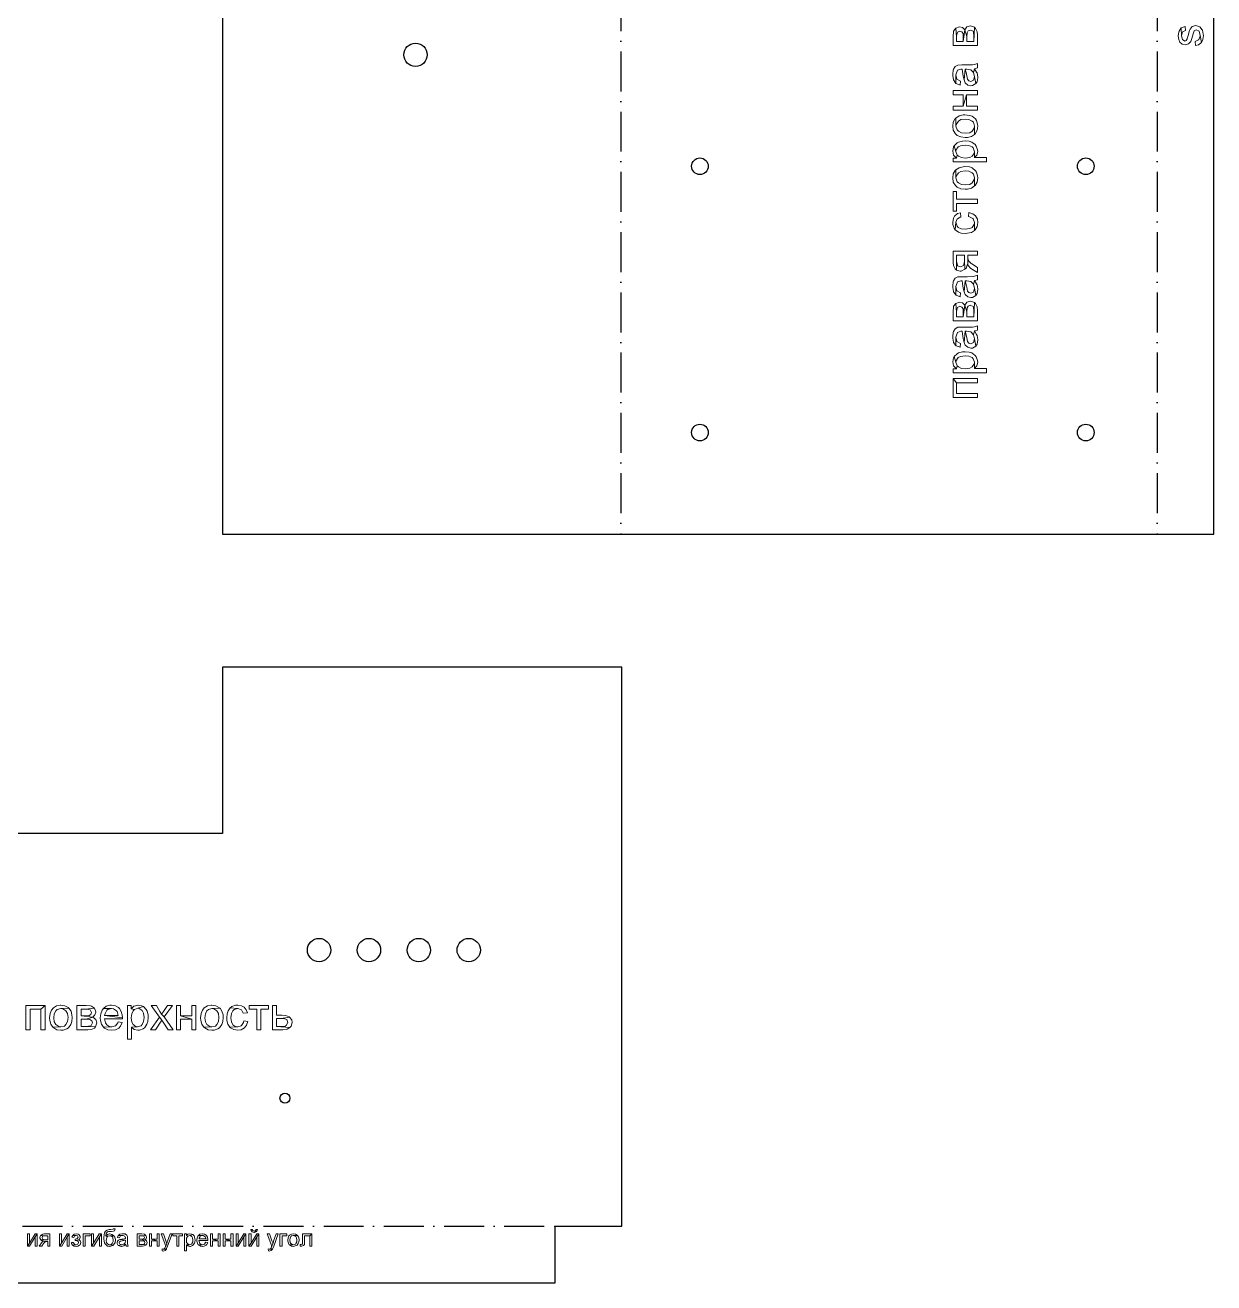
# Model space of a CAD drawing. Header units: millimetres. Extents: x -999 to 572, y 445 to 1201.
# Drawn here: x -376.4 to -19, y 445 to 822.9 of the extents above; entities that cross this region are included whole.
import ezdxf

# ---------------------------------------------------------------- set-up
doc = ezdxf.new("R2010")
doc.units = ezdxf.units.MM
doc.header["$MEASUREMENT"] = 0
doc.linetypes.add('ACAD_ISO10W100', pattern=[18, 12, -3, 0, -3])
doc.layers.add('Drawing', color=30, linetype='Continuous')

# ---------------------------------------------------------------- blocks, each defined once
blk = doc.blocks.new('Insert2')
at = {"color": 0}
for p, q in [((861.78, -441.64), (861.78, -17.64)), ((726.78, -37.64), (726.78, -541.64)), ((911.78, -441.64), (861.78, -441.64)), ((911.78, -561.64), (911.78, -441.64)), ((726.78, -541.64), (743.78, -541.64)), ((743.78, -541.64), (743.78, -561.64)), ((743.78, -561.64), (911.78, -561.64))]:
    blk.add_line(p, q, dxfattribs=at)

msp = doc.modelspace()

# ---------------------------------------------------------------- linework, layer by layer
at = {"color": 0}
msp.add_lwpolyline([(-317, 996), (-317, 670), (-19, 670), (-19, 996)], close=True, dxfattribs=at)
for centre, radius in [((-259, 814), 3.5), ((-173.5, 780.5), 2.5), ((-57.5, 780.5), 2.5), ((-173.5, 700.5), 2.5), ((-57.5, 700.5), 2.5), ((-288, 545), 3.5), ((-273, 545), 3.5), ((-258, 545), 3.5), ((-243, 545), 3.5), ((-298.25, 500.5), 1.5), ((-298.25, 500.5), 1.5)]:
    msp.add_circle(centre, radius)
at = {"layer": 'Drawing', "linetype": 'ACAD_ISO10W100'}
for p, q in [((-197.25, 996), (-197.25, 670)), ((-36, 996), (-36, 670)), ((-721, 462), (-217, 462))]:
    msp.add_line(p, q, dxfattribs=at)
at = {"layer": 'Drawing', "color": 30, "lineweight": 0}
for points in [[(-97.36, 819.57), (-97.36, 816.76), (-90.1, 816.76), (-90.1, 820.02), (-90.17, 820.91), (-90.62, 821.94), (-90.99, 822.31), (-91.14, 818.02), (-93.29, 818.02), (-93.29, 819.5), (-93.88, 821.5), (-94.32, 818.02), (-96.33, 818.02), (-96.33, 819.35), (-96.55, 822.02), (-97.22, 821.13), (-97.29, 820.91)], [(-96.55, 822.02), (-96.33, 819.35), (-96.33, 819.57), (-96.1, 820.76), (-95.36, 821.13), (-94.77, 820.91), (-94.4, 820.39), (-94.32, 819.27), (-94.32, 818.02), (-93.88, 821.5), (-94.55, 822.17), (-95.44, 822.39)], [(-93.88, 821.5), (-93.29, 819.5), (-93.21, 820.61), (-92.84, 821.2), (-92.25, 821.42), (-91.36, 821.05), (-91.29, 820.91), (-91.14, 819.57), (-91.14, 818.02), (-90.99, 822.31), (-92.18, 822.68), (-93.29, 822.39)], [(-29.69, 819.63), (-29.56, 818.55), (-29.22, 817.8), (-28.54, 817.19), (-27.59, 816.99), (-26.64, 817.26), (-25.97, 818.01), (-25.76, 818.55), (-25.36, 819.9), (-25.36, 820.04), (-24.95, 821.19), (-24.28, 821.53), (-23.46, 821.12), (-23.46, 821.05), (-23.12, 819.83), (-22.72, 817.74), (-22.31, 818.55), (-22.11, 819.83), (-22.18, 820.24), (-22.45, 821.39), (-22.52, 821.53), (-23.26, 822.41), (-23.26, 822.41), (-24.41, 822.81), (-25.49, 822.47), (-26.1, 821.66), (-26.31, 821.26), (-26.71, 819.83), (-26.98, 818.75), (-27.32, 818.28), (-27.73, 818.14), (-28.4, 818.55), (-28.4, 818.55), (-28.68, 819.7), (-28.81, 822.07), (-29.42, 821.12), (-29.56, 820.85)], [(-28.81, 822.07), (-28.68, 819.7), (-28.4, 820.85), (-27.52, 821.32), (-27.66, 822.54)], [(-24.61, 818.01), (-24.48, 816.79), (-23.6, 816.99), (-22.72, 817.74), (-23.12, 819.83), (-23.12, 819.63), (-23.53, 818.55), (-23.6, 818.48)], [(-97.51, 808.16), (-97.51, 807.71), (-97.29, 806.53), (-97.22, 806.45), (-96.55, 805.42), (-96.55, 808.01), (-96.47, 808.31), (-96.1, 809.34), (-95.07, 809.71), (-94.7, 809.71), (-94.55, 808.97), (-94.32, 807.57), (-94.1, 806.45), (-93.73, 809.71), (-93.29, 809.71), (-93.29, 809.71), (-92.1, 809.49), (-91.21, 808.68), (-91.21, 808.68), (-90.99, 809.79), (-90.1, 810.09), (-90.1, 811.35), (-90.99, 811.05), (-91.58, 810.97), (-93.14, 810.97), (-94.77, 810.97), (-95.96, 810.9), (-96.77, 810.53), (-97.29, 809.64), (-97.36, 809.42)], [(-94.1, 806.45), (-93.73, 805.56), (-92.99, 804.9), (-92.03, 804.68), (-91.58, 804.75), (-90.54, 805.34), (-90.92, 807.42), (-91.29, 806.38), (-92.1, 806.01), (-92.69, 806.16), (-93.06, 806.68), (-93.29, 807.71), (-93.44, 808.68), (-93.73, 809.71)], [(-91.21, 808.68), (-90.92, 807.42), (-90.54, 805.34), (-90.17, 805.86), (-89.95, 807.12), (-89.95, 807.27), (-90.17, 808.53), (-90.32, 808.75), (-90.99, 809.79)], [(-96.55, 805.42), (-96.47, 805.34), (-95.29, 804.9), (-95.14, 806.08), (-95.21, 806.08), (-96.25, 806.68), (-96.25, 806.75), (-96.55, 808.01)], [(-97.36, 803.27), (-97.36, 802.01), (-94.32, 802.01), (-94.32, 798.6), (-93.36, 802.01), (-90.1, 802.01), (-90.1, 803.27)], [(-97.36, 798.6), (-97.36, 797.41), (-90.1, 797.41), (-90.1, 798.6), (-93.36, 798.6), (-93.36, 802.01), (-94.32, 798.6)], [(-97.51, 792.52), (-97.51, 792.52), (-97.36, 791.33), (-96.7, 790.3), (-96.18, 789.78), (-95.07, 789.33), (-93.73, 789.19), (-93.06, 789.19), (-91.88, 789.48), (-90.92, 790.08), (-90.99, 792.52), (-91.06, 792), (-91.66, 791.04), (-92.4, 790.59), (-93.73, 790.45), (-94.84, 790.52), (-95.81, 791.04), (-96.18, 791.41), (-96.55, 792.52), (-96.55, 794.97), (-96.77, 794.82), (-97.36, 793.78)], [(-96.55, 794.97), (-96.55, 792.52), (-96.47, 793.04), (-95.81, 794.08), (-95.07, 794.52), (-93.81, 794.67), (-92.62, 794.52), (-91.66, 794.08), (-91.29, 793.71), (-90.99, 792.52), (-90.92, 790.08), (-90.77, 790.3), (-90.17, 791.33), (-89.95, 792.52), (-90.03, 793.11), (-90.4, 794.3), (-90.69, 794.74), (-91.66, 795.56), (-92.47, 795.78), (-93.88, 795.93), (-94.4, 795.93), (-95.58, 795.63)], [(-97.51, 785.04), (-97.51, 785.04), (-97.29, 783.85), (-96.4, 782.96), (-96.18, 783.85), (-96.55, 784.96), (-97.07, 786.67), (-97.29, 786.3)], [(-97.07, 786.67), (-96.55, 784.96), (-96.55, 785.33), (-95.88, 786.3), (-95.14, 786.67), (-93.81, 786.89), (-92.62, 786.74), (-91.66, 786.3), (-91.36, 786), (-90.99, 784.89), (-90.92, 783.11), (-90.25, 783.85), (-89.95, 784.96), (-90.03, 785.41), (-90.47, 786.59), (-90.77, 787.04), (-91.8, 787.7), (-92.55, 788), (-93.81, 788.15), (-94.55, 788.07), (-95.73, 787.78), (-96.18, 787.56)], [(-97.36, 782.96), (-97.36, 781.85), (-87.36, 781.85), (-87.36, 783.11), (-90.92, 783.11), (-90.99, 784.89), (-90.99, 784.52), (-91.66, 783.55), (-92.4, 783.11), (-93.73, 782.96), (-94.84, 783.11), (-95.81, 783.55), (-96.18, 783.85), (-96.4, 782.96)], [(-97.51, 777.03), (-97.51, 777.03), (-97.36, 775.77), (-96.7, 774.73), (-96.18, 774.22), (-95.07, 773.77), (-93.73, 773.62), (-93.06, 773.62), (-91.88, 773.92), (-90.92, 774.59), (-90.99, 777.03), (-91.06, 776.51), (-91.66, 775.48), (-92.4, 775.03), (-93.73, 774.88), (-94.84, 775.03), (-95.81, 775.48), (-96.18, 775.85), (-96.55, 777.03), (-96.55, 779.48), (-96.77, 779.25), (-97.36, 778.22)], [(-96.55, 779.48), (-96.55, 777.03), (-96.47, 777.55), (-95.81, 778.51), (-95.07, 778.96), (-93.81, 779.11), (-92.62, 779.03), (-91.66, 778.51), (-91.29, 778.14), (-90.99, 777.03), (-90.92, 774.59), (-90.77, 774.73), (-90.17, 775.77), (-89.95, 777.03), (-90.03, 777.62), (-90.4, 778.74), (-90.69, 779.18), (-91.66, 780), (-92.47, 780.29), (-93.88, 780.44), (-94.4, 780.37), (-95.58, 780.07)], [(-97.36, 772.88), (-97.36, 767.03), (-96.33, 767.03), (-96.33, 769.32), (-90.1, 769.32), (-90.1, 770.58), (-96.33, 770.58), (-96.33, 772.88)], [(-97.51, 763.62), (-97.51, 763.02), (-97.07, 761.91), (-96.77, 761.39), (-96.55, 763.69), (-96.18, 764.73), (-96.1, 764.73), (-95.07, 765.32), (-95.21, 766.51), (-96.03, 766.29), (-96.92, 765.54), (-97.29, 764.88)], [(-96.77, 761.39), (-95.81, 760.73), (-94.99, 760.43), (-93.73, 760.28), (-93.06, 760.36), (-91.88, 760.65), (-90.92, 761.25), (-90.99, 763.62), (-90.99, 763.17), (-91.66, 762.14), (-92.4, 761.76), (-93.73, 761.62), (-94.92, 761.69), (-95.88, 762.14), (-96.18, 762.51), (-96.55, 763.69)], [(-92.77, 765.4), (-92.47, 765.32), (-91.43, 764.8), (-91.36, 764.73), (-90.99, 763.62), (-90.92, 761.25), (-90.77, 761.39), (-90.17, 762.36), (-89.95, 763.62), (-90.1, 764.58), (-90.69, 765.62), (-91.43, 766.21), (-92.62, 766.66)], [(-97.36, 754.95), (-97.36, 751.61), (-97.29, 750.65), (-96.77, 749.68), (-96.4, 749.31), (-96.33, 753.76), (-93.95, 753.76), (-93.95, 752.35), (-93.88, 749.54), (-93.51, 749.91), (-93.06, 751.09), (-92.99, 750.8), (-92.92, 753.76), (-90.1, 753.76), (-90.1, 754.95)], [(-96.4, 749.31), (-95.29, 749.02), (-94.92, 749.02), (-93.88, 749.54), (-93.95, 752.35), (-93.95, 751.76), (-94.25, 750.72), (-95.21, 750.28), (-96.03, 750.57), (-96.1, 750.72), (-96.33, 751.98), (-96.33, 753.76)], [(-92.99, 750.8), (-92.1, 749.83), (-90.1, 748.57), (-90.1, 750.05), (-91.73, 751.17), (-91.95, 751.31), (-92.77, 752.06), (-92.92, 753.02), (-92.92, 753.76)], [(-97.51, 744.57), (-97.51, 744.05), (-97.29, 742.87), (-97.22, 742.79), (-96.55, 741.83), (-96.55, 744.35), (-96.47, 744.64), (-96.1, 745.76), (-95.07, 746.13), (-94.7, 746.13), (-94.55, 745.31), (-94.32, 743.9), (-94.1, 742.79), (-93.73, 746.13), (-93.29, 746.13), (-93.29, 746.13), (-92.1, 745.9), (-91.21, 745.09), (-91.21, 745.02), (-90.99, 746.2), (-90.1, 746.42), (-90.1, 747.76), (-90.99, 747.46), (-91.58, 747.39), (-93.14, 747.31), (-94.77, 747.31), (-95.96, 747.31), (-96.77, 746.87), (-97.29, 746.05), (-97.36, 745.83)], [(-94.1, 742.79), (-93.73, 741.98), (-92.99, 741.31), (-92.03, 741.09), (-91.58, 741.09), (-90.54, 741.68), (-90.92, 743.83), (-91.29, 742.72), (-92.1, 742.35), (-92.69, 742.57), (-93.06, 743.01), (-93.29, 744.13), (-93.44, 745.02), (-93.73, 746.13)], [(-91.21, 745.02), (-90.92, 743.83), (-90.54, 741.68), (-90.17, 742.27), (-89.95, 743.53), (-89.95, 743.68), (-90.17, 744.87), (-90.32, 745.16), (-90.99, 746.2)], [(-96.55, 741.83), (-96.47, 741.75), (-95.29, 741.31), (-95.14, 742.5), (-95.21, 742.5), (-96.25, 743.09), (-96.25, 743.16), (-96.55, 744.35)], [(-97.36, 736.86), (-97.36, 734.05), (-90.1, 734.05), (-90.1, 737.31), (-90.17, 738.27), (-90.62, 739.31), (-90.99, 739.61), (-91.14, 735.31), (-93.29, 735.31), (-93.29, 736.79), (-93.88, 738.79), (-94.32, 735.31), (-96.33, 735.31), (-96.33, 736.64), (-96.55, 739.31), (-97.22, 738.42), (-97.29, 738.2)], [(-96.55, 739.31), (-96.33, 736.64), (-96.33, 736.86), (-96.1, 738.05), (-95.36, 738.42), (-94.77, 738.2), (-94.4, 737.68), (-94.32, 736.57), (-94.32, 735.31), (-93.88, 738.79), (-94.55, 739.46), (-95.44, 739.68)], [(-93.88, 738.79), (-93.29, 736.79), (-93.21, 737.97), (-92.84, 738.49), (-92.25, 738.72), (-91.36, 738.35), (-91.29, 738.2), (-91.14, 736.94), (-91.14, 735.31), (-90.99, 739.61), (-92.18, 739.98), (-93.29, 739.68)], [(-97.51, 729.38), (-97.51, 728.86), (-97.29, 727.67), (-97.22, 727.6), (-96.55, 726.64), (-96.55, 729.16), (-96.47, 729.45), (-96.1, 730.56), (-95.07, 730.93), (-94.7, 730.93), (-94.55, 730.12), (-94.32, 728.71), (-94.1, 727.6), (-93.73, 730.93), (-93.29, 730.93), (-93.29, 730.93), (-92.1, 730.71), (-91.21, 729.9), (-91.21, 729.82), (-90.99, 731.01), (-90.1, 731.23), (-90.1, 732.56), (-90.99, 732.27), (-91.58, 732.19), (-93.14, 732.12), (-94.77, 732.12), (-95.96, 732.12), (-96.77, 731.68), (-97.29, 730.86), (-97.36, 730.64)], [(-94.1, 727.6), (-93.73, 726.78), (-92.99, 726.12), (-92.03, 725.89), (-91.58, 725.89), (-90.54, 726.49), (-90.92, 728.64), (-91.29, 727.52), (-92.1, 727.15), (-92.69, 727.38), (-93.06, 727.82), (-93.29, 728.93), (-93.44, 729.82), (-93.73, 730.93)], [(-91.21, 729.82), (-90.92, 728.64), (-90.54, 726.49), (-90.17, 727.08), (-89.95, 728.34), (-89.95, 728.49), (-90.17, 729.67), (-90.32, 729.97), (-90.99, 731.01)], [(-96.55, 726.64), (-96.47, 726.56), (-95.29, 726.12), (-95.14, 727.3), (-95.21, 727.3), (-96.25, 727.9), (-96.25, 727.97), (-96.55, 729.16)], [(-97.51, 721.74), (-97.51, 721.74), (-97.29, 720.56), (-96.4, 719.67), (-96.18, 720.56), (-96.55, 721.6), (-97.07, 723.37), (-97.29, 722.93)], [(-97.07, 723.37), (-96.55, 721.6), (-96.55, 721.97), (-95.88, 723), (-95.14, 723.37), (-93.81, 723.52), (-92.62, 723.45), (-91.66, 723), (-91.36, 722.63), (-90.99, 721.6), (-90.92, 719.74), (-90.25, 720.56), (-89.95, 721.67), (-90.03, 722.11), (-90.47, 723.23), (-90.77, 723.67), (-91.8, 724.41), (-92.55, 724.63), (-93.81, 724.78), (-94.55, 724.78), (-95.73, 724.41), (-96.18, 724.19)], [(-97.36, 719.67), (-97.36, 718.48), (-87.36, 718.48), (-87.36, 719.74), (-90.92, 719.74), (-90.99, 721.6), (-90.99, 721.23), (-91.66, 720.19), (-92.4, 719.82), (-93.73, 719.6), (-94.84, 719.74), (-95.81, 720.26), (-96.18, 720.56), (-96.4, 719.67)], [(-97.36, 716.7), (-97.36, 711), (-90.1, 711), (-90.1, 712.18), (-96.33, 712.18), (-96.33, 715.44)], [(-97.36, 716.7), (-96.33, 715.44), (-90.1, 715.44), (-90.1, 716.7)], [(-370.37, 528.31), (-376.1, 528.31), (-376.1, 521.03), (-374.87, 521.03), (-374.87, 527.26), (-371.6, 527.26)], [(-370.37, 528.31), (-371.6, 527.26), (-371.6, 521.03), (-370.37, 521.03)], [(-365.6, 528.44), (-365.78, 528.44), (-366.92, 528.22), (-367.87, 527.67), (-368.46, 526.94), (-368.87, 525.94), (-369.01, 524.67), (-368.96, 523.81), (-368.64, 522.71), (-368.05, 521.85), (-365.6, 521.9), (-366.19, 521.99), (-367.14, 522.58), (-367.6, 523.4), (-367.73, 524.67), (-367.6, 525.85), (-367.14, 526.76), (-366.69, 527.12), (-365.6, 527.44), (-363.19, 527.49), (-363.46, 527.76), (-364.46, 528.26)], [(-363.19, 527.49), (-365.6, 527.44), (-365.01, 527.35), (-364.1, 526.76), (-363.64, 525.94), (-363.46, 524.71), (-363.64, 523.49), (-364.1, 522.58), (-364.55, 522.17), (-365.6, 521.9), (-368.05, 521.85), (-367.73, 521.58), (-366.78, 521.03), (-365.6, 520.9), (-364.91, 520.94), (-363.87, 521.31), (-363.32, 521.67), (-362.64, 522.58), (-362.32, 523.49), (-362.23, 524.76), (-362.28, 525.49), (-362.55, 526.62)], [(-357.96, 528.31), (-360.78, 528.31), (-360.78, 521.03), (-357.5, 521.03), (-356.5, 521.12), (-355.55, 521.53), (-355.19, 521.94), (-359.55, 522.03), (-359.55, 524.21), (-358.05, 524.21), (-356, 524.81), (-359.55, 525.26), (-359.55, 527.26), (-358.19, 527.26), (-355.5, 527.49), (-356.37, 528.12), (-356.69, 528.22)], [(-355.5, 527.49), (-358.19, 527.26), (-357.87, 527.26), (-356.82, 527.03), (-356.41, 526.26), (-356.64, 525.67), (-357.14, 525.31), (-358.23, 525.26), (-359.55, 525.26), (-356, 524.81), (-355.37, 525.49), (-355.14, 526.35), (-355.14, 526.4)], [(-352.82, 527.44), (-353.23, 526.9), (-353.64, 525.85), (-353.78, 524.62), (-353.73, 523.85), (-353.41, 522.71), (-352.82, 521.85), (-350.32, 521.9), (-350.87, 521.94), (-351.82, 522.53), (-352.23, 523.17), (-352.5, 524.35), (-347.09, 524.35), (-347.09, 524.67), (-352.46, 525.35), (-352.32, 525.94), (-351.78, 526.9), (-351.46, 527.12), (-350.37, 527.44)], [(-350.41, 528.44), (-350.87, 528.44), (-351.96, 528.12), (-352.82, 527.44), (-350.37, 527.44), (-349.78, 527.35), (-348.87, 526.72), (-348.68, 526.53), (-348.41, 525.35), (-352.46, 525.35), (-347.09, 524.67), (-347.14, 525.49), (-347.46, 526.58), (-348, 527.44), (-348.27, 527.72), (-349.23, 528.26)], [(-344.5, 528.31), (-345.59, 528.31), (-345.59, 518.26), (-344.36, 518.26), (-344.36, 521.81), (-342.55, 521.9), (-343, 521.94), (-343.91, 522.58), (-344.32, 523.35), (-344.5, 524.62), (-344.32, 525.85), (-343.86, 526.76), (-343.5, 527.12), (-344.5, 527.35)], [(-342.36, 528.44), (-342.5, 528.44), (-343.59, 528.17), (-343.64, 528.17), (-344.5, 527.35), (-343.5, 527.12), (-342.5, 527.49), (-340.73, 527.99), (-341.23, 528.26)], [(-340.73, 527.99), (-342.5, 527.49), (-342.05, 527.44), (-341.14, 526.81), (-340.73, 525.99), (-340.55, 524.71), (-340.73, 523.49), (-341.14, 522.58), (-341.5, 522.21), (-342.55, 521.9), (-344.36, 521.81), (-343.55, 521.12), (-342.46, 520.9), (-341.96, 520.94), (-340.86, 521.35), (-340.36, 521.76), (-339.73, 522.71), (-339.45, 523.53), (-339.32, 524.71), (-339.36, 525.53), (-339.68, 526.62), (-339.95, 527.17)], [(-336.91, 528.31), (-338.45, 528.31), (-336, 524.81), (-335.27, 523.9), (-334.86, 523.31), (-333.36, 521.03), (-331.86, 521.03), (-334.54, 524.9), (-335.32, 525.76), (-335.82, 526.58)], [(-332.04, 528.31), (-333.54, 528.31), (-334.77, 526.58), (-335.32, 525.76), (-334.54, 524.9)], [(-329.63, 528.31), (-330.86, 528.31), (-330.86, 521.03), (-329.63, 521.03), (-329.63, 524.26), (-326.22, 524.26), (-329.63, 525.26)], [(-325, 528.31), (-326.22, 528.31), (-326.22, 525.26), (-329.63, 525.26), (-326.22, 524.26), (-326.22, 521.03), (-325, 521.03)], [(-320.22, 528.44), (-320.4, 528.44), (-321.54, 528.22), (-322.5, 527.67), (-323.04, 526.94), (-323.45, 525.94), (-323.59, 524.67), (-323.54, 523.81), (-323.22, 522.71), (-322.68, 521.85), (-320.22, 521.9), (-320.81, 521.99), (-321.72, 522.58), (-322.18, 523.4), (-322.31, 524.67), (-322.18, 525.85), (-321.72, 526.76), (-321.27, 527.12), (-320.22, 527.44), (-317.77, 527.49), (-318.09, 527.76), (-319.04, 528.26)], [(-317.77, 527.49), (-320.22, 527.44), (-319.63, 527.35), (-318.68, 526.76), (-318.22, 525.94), (-318.09, 524.71), (-318.22, 523.49), (-318.68, 522.58), (-319.13, 522.17), (-320.22, 521.9), (-322.68, 521.85), (-322.36, 521.58), (-321.36, 521.03), (-320.22, 520.9), (-319.54, 520.94), (-318.45, 521.31), (-317.95, 521.67), (-317.22, 522.58), (-316.9, 523.49), (-316.81, 524.76), (-316.86, 525.49), (-317.18, 526.62)], [(-314.72, 527.62), (-315.36, 526.72), (-315.63, 525.85), (-315.77, 524.62), (-315.68, 523.81), (-315.4, 522.71), (-314.86, 521.85), (-312.45, 521.9), (-312.99, 521.94), (-313.95, 522.53), (-314.36, 523.4), (-314.49, 524.67), (-314.36, 525.9), (-313.9, 526.76), (-313.49, 527.17), (-312.4, 527.44)], [(-312.45, 528.44), (-313.09, 528.4), (-314.18, 528.03), (-314.72, 527.62), (-312.4, 527.44), (-311.36, 527.08), (-311.27, 526.99), (-310.77, 525.99), (-309.54, 526.17), (-309.86, 526.99), (-310.54, 527.85), (-311.27, 528.26)], [(-303.17, 528.31), (-309.04, 528.31), (-309.04, 527.26), (-306.72, 527.26), (-306.72, 521.03), (-305.49, 521.03), (-305.49, 527.26), (-303.17, 527.26)], [(-300.81, 528.31), (-302.04, 528.31), (-302.04, 521.03), (-298.95, 521.03), (-298.9, 521.03), (-297.63, 521.21), (-296.76, 521.71), (-300.81, 522.03), (-300.81, 524.44), (-299.35, 524.44), (-296.9, 524.85), (-296.99, 524.94), (-297.95, 525.35), (-299.22, 525.44), (-300.81, 525.44)], [(-356, 524.81), (-358.05, 524.21), (-356.91, 524.17), (-356.32, 523.76), (-356.09, 523.12), (-356.5, 522.31), (-356.69, 522.21), (-357.91, 522.03), (-359.55, 522.03), (-355.19, 521.94), (-354.82, 523.08), (-354.82, 523.08), (-355.14, 524.17)], [(-348.41, 523.4), (-348.5, 523.12), (-349.18, 522.26), (-349.23, 522.21), (-350.32, 521.9), (-352.82, 521.85), (-352.46, 521.53), (-351.5, 521.03), (-350.32, 520.9), (-349.23, 521.03), (-348.23, 521.49), (-347.64, 522.17), (-347.14, 523.21)], [(-336, 524.81), (-338.64, 521.03), (-337.18, 521.03), (-335.27, 523.9)], [(-310.63, 523.71), (-310.72, 523.26), (-311.27, 522.35), (-311.4, 522.21), (-312.45, 521.9), (-314.86, 521.85), (-314.59, 521.58), (-313.63, 521.08), (-312.45, 520.9), (-311.4, 521.03), (-310.45, 521.58), (-309.81, 522.4), (-309.45, 523.53)], [(-296.9, 524.85), (-299.35, 524.44), (-298.63, 524.4), (-297.72, 524.08), (-297.35, 523.21), (-297.85, 522.35), (-298.22, 522.17), (-299.49, 522.03), (-300.81, 522.03), (-296.76, 521.71), (-296.35, 522.17), (-296.08, 523.26), (-296.22, 524.03)], [(-349.85, 461.18), (-349.94, 461.08), (-349.99, 461.08), (-350.69, 461.04), (-351.11, 461.04), (-351.71, 460.85), (-352.18, 460.57), (-352.23, 460.48), (-352.46, 460.01), (-352.6, 459.41), (-352.65, 458.61), (-352.65, 458.15), (-352.6, 457.5), (-352.46, 457.03), (-352.32, 456.75), (-351.9, 456.28), (-351.57, 456.05), (-350.92, 455.96), (-350.6, 456), (-350.04, 456.19), (-349.9, 456.33), (-350.92, 456.47), (-351.16, 456.47), (-351.67, 456.8), (-351.85, 457.12), (-351.95, 457.77), (-351.9, 458.24), (-351.67, 458.8), (-352.13, 458.99), (-352.13, 459.22), (-351.99, 459.83), (-351.57, 460.29), (-351.3, 460.39), (-350.55, 460.43), (-350.36, 460.43), (-349.8, 460.48), (-349.48, 460.67), (-349.29, 461.18)], [(-375.07, 459.69), (-375.68, 459.69), (-375.68, 456.05), (-375.07, 456.89)], [(-372.69, 459.69), (-373.34, 459.69), (-375.07, 456.89), (-375.68, 456.05), (-375.02, 456.05), (-373.3, 458.8)], [(-372.69, 459.69), (-373.3, 458.8), (-373.3, 456.05), (-372.69, 456.05)], [(-371.01, 457.5), (-371.48, 457.03), (-372.13, 456.05), (-371.34, 456.05), (-370.83, 456.84), (-370.78, 456.94), (-370.36, 457.36), (-369.9, 457.45), (-369.52, 457.45)], [(-371.71, 459.22), (-371.9, 458.61), (-371.9, 458.47), (-371.62, 457.91), (-370.22, 457.96), (-370.5, 457.96), (-371.01, 458.1), (-371.25, 458.57), (-371.11, 458.99), (-371.06, 459.03), (-370.41, 459.17), (-369.52, 459.17)], [(-368.92, 459.69), (-370.59, 459.69), (-371.06, 459.64), (-371.57, 459.36), (-371.71, 459.22), (-369.52, 459.17), (-369.52, 457.96), (-370.22, 457.96), (-371.62, 457.91), (-371.48, 457.73), (-370.87, 457.54), (-371.01, 457.5), (-369.52, 457.45), (-369.52, 456.05), (-368.92, 456.05)], [(-365.42, 459.69), (-366.03, 459.69), (-366.03, 456.05), (-365.42, 456.89)], [(-363.09, 459.69), (-363.74, 459.69), (-365.42, 456.89), (-366.03, 456.05), (-365.37, 456.05), (-363.7, 458.8)], [(-363.09, 459.69), (-363.7, 458.8), (-363.7, 456.05), (-363.09, 456.05)], [(-362.06, 459.27), (-362.34, 458.71), (-361.74, 458.61), (-361.5, 459.03), (-361.04, 459.27)], [(-360.2, 457.96), (-361.22, 457.68), (-360.67, 457.64), (-360.39, 457.45), (-360.29, 457.08), (-360.48, 456.66), (-360.99, 456.47), (-362.11, 456.33), (-361.64, 456.05), (-360.99, 455.96), (-360.53, 456), (-360.01, 456.28), (-359.83, 456.47), (-359.64, 457.08), (-359.78, 457.59)], [(-360.99, 459.73), (-361.04, 459.73), (-361.64, 459.64), (-362.06, 459.27), (-361.04, 459.27), (-360.57, 459.08), (-360.43, 458.71), (-360.57, 458.38), (-360.8, 458.19), (-361.36, 458.15), (-361.36, 457.68), (-361.22, 457.68), (-360.2, 457.96), (-359.97, 458.15), (-359.78, 458.66), (-359.78, 458.89), (-360.11, 459.45), (-360.39, 459.64)], [(-356.84, 459.69), (-358.94, 459.69), (-358.94, 456.05), (-358.33, 456.05), (-358.33, 459.17), (-356.84, 459.17)], [(-355.77, 459.69), (-356.42, 459.69), (-356.42, 456.05), (-355.77, 456.89)], [(-353.44, 459.69), (-354.09, 459.69), (-355.77, 456.89), (-356.42, 456.05), (-355.72, 456.05), (-354.05, 458.8)], [(-353.44, 459.69), (-354.05, 458.8), (-354.05, 456.05), (-353.44, 456.05)], [(-350.88, 459.69), (-350.97, 459.69), (-351.57, 459.5), (-351.67, 459.45), (-352.13, 458.99), (-351.67, 458.8), (-351.48, 458.99), (-350.92, 459.17), (-349.71, 459.17), (-349.76, 459.22), (-350.27, 459.55)], [(-349.71, 459.17), (-350.92, 459.17), (-350.64, 459.13), (-350.13, 458.8), (-349.99, 458.52), (-349.9, 457.87), (-349.94, 457.4), (-350.18, 456.84), (-350.36, 456.66), (-350.92, 456.47), (-349.9, 456.33), (-349.48, 456.8), (-349.34, 457.17), (-349.24, 457.87), (-349.24, 458.05), (-349.38, 458.71)], [(-347.85, 458.05), (-348.26, 457.82), (-348.59, 457.5), (-348.73, 456.98), (-348.68, 456.8), (-348.4, 456.24), (-347.33, 456.42), (-347.85, 456.61), (-348.08, 457.03), (-347.99, 457.31), (-347.71, 457.5), (-347.19, 457.64), (-346.73, 457.73), (-346.21, 457.87)], [(-348.36, 459.27), (-348.36, 459.22), (-348.59, 458.61), (-347.99, 458.57), (-347.99, 458.57), (-347.71, 459.08), (-347.66, 459.13), (-347.05, 459.22)], [(-346.96, 459.73), (-347.19, 459.73), (-347.8, 459.64), (-347.85, 459.59), (-348.36, 459.27), (-347.05, 459.22), (-346.91, 459.22), (-346.35, 459.03), (-346.17, 458.52), (-346.21, 458.33), (-346.54, 458.24), (-347.29, 458.15), (-347.85, 458.05), (-346.21, 457.87), (-346.21, 457.64), (-346.31, 457.03), (-346.68, 456.61), (-346.73, 456.61), (-346.12, 456.52), (-346.03, 456.05), (-345.37, 456.05), (-345.51, 456.47), (-345.56, 456.75), (-345.56, 457.54), (-345.56, 458.38), (-345.61, 458.94), (-345.79, 459.36), (-346.21, 459.64), (-346.31, 459.69)], [(-341.27, 459.69), (-342.67, 459.69), (-342.67, 456.05), (-341.04, 456.05), (-340.62, 456.1), (-340.06, 456.28), (-339.92, 456.47), (-342.06, 456.56), (-342.06, 457.64), (-341.32, 457.64), (-340.29, 457.91), (-342.06, 458.15), (-342.06, 459.17), (-341.37, 459.17), (-340.06, 459.27), (-340.48, 459.59), (-340.57, 459.59)], [(-340.06, 459.27), (-341.37, 459.17), (-341.27, 459.17), (-340.71, 459.03), (-340.48, 458.66), (-340.62, 458.33), (-340.85, 458.19), (-341.41, 458.15), (-342.06, 458.15), (-340.29, 457.91), (-339.97, 458.24), (-339.87, 458.71)], [(-340.29, 457.91), (-341.32, 457.64), (-340.76, 457.59), (-340.43, 457.4), (-340.34, 457.08), (-340.53, 456.66), (-340.62, 456.66), (-341.27, 456.56), (-342.06, 456.56), (-339.92, 456.47), (-339.69, 457.08), (-339.87, 457.64)], [(-338.34, 459.69), (-338.99, 459.69), (-338.99, 456.05), (-338.34, 456.05), (-338.34, 457.64), (-336.66, 457.64), (-338.34, 458.15)], [(-336.05, 459.69), (-336.66, 459.69), (-336.66, 458.15), (-338.34, 458.15), (-336.66, 457.64), (-336.66, 456.05), (-336.05, 456.05)], [(-334.79, 459.69), (-335.45, 459.69), (-334.09, 456.05), (-333.77, 456.75), (-333.86, 456.98), (-334.05, 457.59)], [(-332.14, 459.69), (-332.74, 459.69), (-333.53, 457.54), (-333.63, 457.36), (-333.77, 456.75), (-334.09, 456.05), (-334.14, 455.91), (-334.33, 455.44), (-334.51, 455.26), (-334.84, 455.16), (-333.86, 455.16), (-333.81, 455.3), (-333.53, 456)], [(-329.01, 459.69), (-331.95, 459.69), (-331.95, 459.17), (-330.78, 459.17), (-330.78, 456.05), (-330.18, 456.05), (-330.18, 459.17), (-329.01, 459.17)], [(-327.85, 459.69), (-328.41, 459.69), (-328.41, 454.65), (-327.8, 454.65), (-327.8, 456.42), (-326.91, 456.47), (-327.05, 456.47), (-327.57, 456.8), (-327.8, 457.17), (-327.89, 457.82), (-327.8, 458.38), (-327.57, 458.89), (-327.43, 459.03), (-327.85, 459.22)], [(-326.82, 459.73), (-327.43, 459.59), (-327.85, 459.22), (-327.43, 459.03), (-326.87, 459.27), (-325.98, 459.5), (-326.22, 459.64)], [(-325.98, 459.5), (-326.87, 459.27), (-326.73, 459.27), (-326.22, 458.94), (-326.03, 458.57), (-325.94, 457.87), (-325.98, 457.31), (-326.22, 456.8), (-326.35, 456.66), (-326.91, 456.47), (-327.8, 456.42), (-327.43, 456.1), (-326.87, 455.96), (-326.63, 455.96), (-326.08, 456.19), (-325.84, 456.38), (-325.47, 456.89), (-325.38, 457.22), (-325.28, 457.87), (-325.33, 458.24), (-325.47, 458.85), (-325.56, 459.08)], [(-324.26, 459.27), (-324.44, 459.03), (-324.68, 458.52), (-324.77, 457.82), (-324.72, 457.54), (-324.58, 456.94), (-324.3, 456.47), (-323, 456.47), (-323.23, 456.47), (-323.79, 456.8), (-323.98, 457.08), (-324.12, 457.68), (-321.41, 457.68), (-321.41, 457.87), (-321.41, 458.15), (-324.07, 458.19), (-324.07, 458.43), (-323.74, 458.94), (-323.65, 459.08), (-323.05, 459.27)], [(-323.05, 459.73), (-323.18, 459.73), (-323.79, 459.59), (-324.26, 459.27), (-323.05, 459.27), (-322.81, 459.22), (-322.3, 458.89), (-322.25, 458.8), (-322.07, 458.19), (-324.07, 458.19), (-321.41, 458.15), (-321.55, 458.75), (-321.88, 459.27), (-321.93, 459.31), (-322.44, 459.64)], [(-320.06, 459.69), (-320.67, 459.69), (-320.67, 456.05), (-320.06, 456.05), (-320.06, 457.64), (-318.34, 457.64), (-320.06, 458.15)], [(-317.73, 459.69), (-318.34, 459.69), (-318.34, 458.15), (-320.06, 458.15), (-318.34, 457.64), (-318.34, 456.05), (-317.73, 456.05)], [(-316.19, 459.69), (-316.8, 459.69), (-316.8, 456.05), (-316.19, 456.05), (-316.19, 457.64), (-314.47, 457.64), (-316.19, 458.15)], [(-313.86, 459.69), (-314.47, 459.69), (-314.47, 458.15), (-316.19, 458.15), (-314.47, 457.64), (-314.47, 456.05), (-313.86, 456.05)], [(-312.32, 459.69), (-312.93, 459.69), (-312.93, 456.05), (-312.32, 456.89)], [(-309.99, 459.69), (-310.64, 459.69), (-312.32, 456.89), (-312.93, 456.05), (-312.28, 456.05), (-310.6, 458.8)], [(-309.99, 459.69), (-310.6, 458.8), (-310.6, 456.05), (-309.99, 456.05)], [(-306.08, 459.69), (-306.73, 459.69), (-308.45, 456.89), (-309.06, 456.05), (-308.41, 456.05), (-306.68, 458.8)], [(-308.45, 459.69), (-309.06, 459.69), (-309.06, 456.05), (-308.45, 456.89)], [(-308.08, 461.04), (-308.5, 461.04), (-308.5, 460.9), (-308.22, 460.39), (-308.13, 460.34), (-307.52, 460.15), (-307.38, 460.15), (-306.82, 460.39), (-306.73, 460.48), (-307.52, 460.57), (-307.89, 460.71)], [(-306.5, 461.04), (-306.92, 461.04), (-307.1, 460.71), (-307.52, 460.57), (-306.73, 460.48)], [(-306.08, 459.69), (-306.68, 458.8), (-306.68, 456.05), (-306.08, 456.05)], [(-302.91, 459.69), (-303.56, 459.69), (-302.21, 456.05), (-301.88, 456.75), (-301.93, 456.98), (-302.16, 457.59)], [(-300.25, 459.69), (-300.86, 459.69), (-301.65, 457.54), (-301.69, 457.36), (-301.88, 456.75), (-302.21, 456.05), (-302.25, 455.91), (-302.44, 455.44), (-302.63, 455.26), (-302.95, 455.16), (-301.97, 455.16), (-301.88, 455.3), (-301.6, 456)], [(-297.64, 459.69), (-299.74, 459.69), (-299.74, 456.05), (-299.08, 456.05), (-299.08, 459.17), (-297.64, 459.17)], [(-295.73, 459.73), (-296.33, 459.64), (-296.85, 459.36), (-297.08, 459.08), (-297.31, 458.57), (-297.41, 457.87), (-297.41, 457.54), (-297.22, 456.94), (-296.94, 456.47), (-295.73, 456.47), (-295.96, 456.52), (-296.47, 456.8), (-296.66, 457.17), (-296.75, 457.87), (-296.71, 458.38), (-296.47, 458.89), (-296.29, 459.08), (-295.73, 459.22), (-294.47, 459.27), (-294.56, 459.31), (-295.07, 459.64)], [(-294.47, 459.27), (-295.73, 459.22), (-295.45, 459.22), (-294.94, 458.89), (-294.75, 458.57), (-294.66, 457.87), (-294.7, 457.31), (-294.94, 456.8), (-295.12, 456.66), (-295.73, 456.47), (-296.94, 456.47), (-296.85, 456.38), (-296.33, 456.05), (-295.73, 455.96), (-295.45, 456), (-294.84, 456.19), (-294.61, 456.33), (-294.24, 456.8), (-294.1, 457.22), (-294, 457.91), (-294, 458.15), (-294.19, 458.8)], [(-290.13, 459.69), (-292.98, 459.69), (-292.98, 457.26), (-293.02, 456.7), (-293.12, 456.61), (-293.4, 456.56), (-293.68, 456.56), (-293.68, 456.05), (-293.16, 456), (-292.65, 456.19), (-292.42, 456.52), (-292.42, 456.66), (-292.37, 457.36), (-292.37, 459.17), (-290.74, 459.17)], [(-290.13, 459.69), (-290.74, 459.17), (-290.74, 456.05), (-290.13, 456.05)], [(-361.88, 457.17), (-362.44, 457.08), (-362.39, 456.84), (-362.11, 456.33), (-360.99, 456.47), (-361.55, 456.66), (-361.55, 456.66)], [(-346.73, 456.61), (-347.33, 456.42), (-348.4, 456.24), (-348.13, 456.1), (-347.47, 455.96), (-347.43, 455.96), (-346.77, 456.1), (-346.68, 456.14), (-346.12, 456.52)], [(-335.21, 455.21), (-335.17, 454.65), (-334.75, 454.56), (-334.23, 454.7), (-333.86, 455.16), (-334.84, 455.16)], [(-322.07, 457.22), (-322.11, 457.17), (-322.44, 456.66), (-323, 456.47), (-324.3, 456.47), (-324.16, 456.38), (-323.65, 456.05), (-323.05, 455.96), (-322.53, 456), (-321.97, 456.28), (-321.69, 456.56), (-321.41, 457.12)], [(-303.33, 455.21), (-303.23, 454.65), (-302.86, 454.56), (-302.35, 454.7), (-301.97, 455.16), (-302.95, 455.16)]]:
    msp.add_lwpolyline(points, close=True, dxfattribs=at)

# ---------------------------------------------------------------- block references
at = {"rotation": 90}
msp.add_blockref('Insert2', (-758.64, -281.78), dxfattribs=at)
msp.add_blockref('Insert2', (-758.64, -281.78), dxfattribs=at)

doc.saveas('drawing.dxf')
